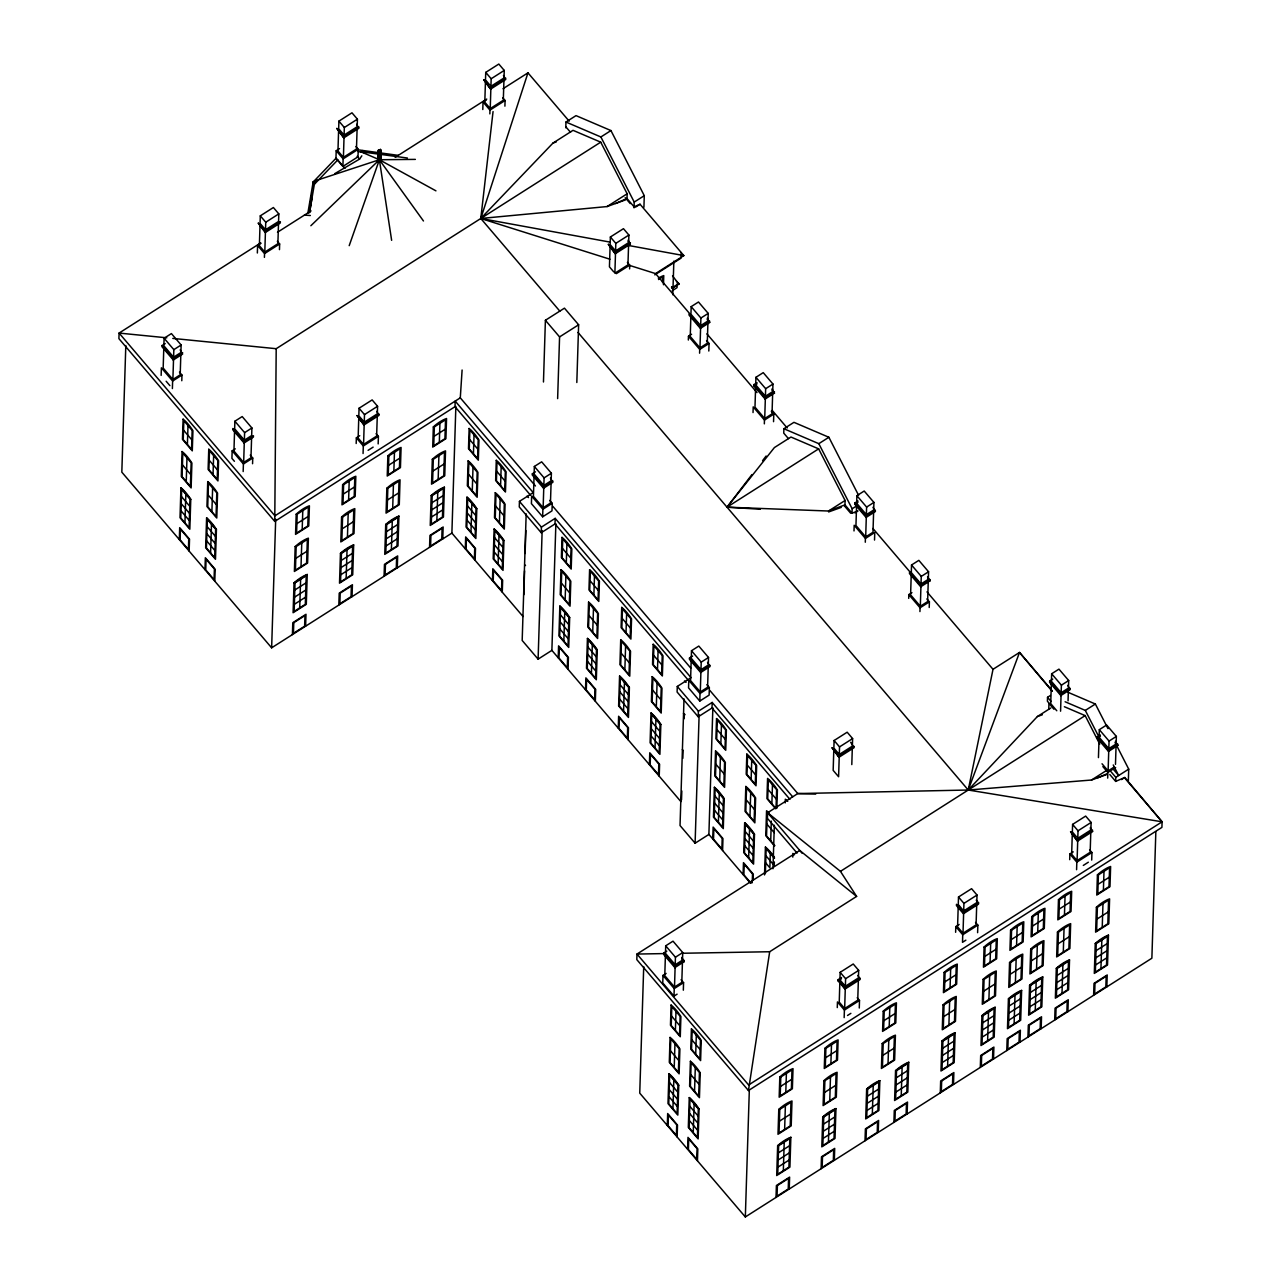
<?xml version="1.0" encoding="UTF-8"?>
<svg xmlns="http://www.w3.org/2000/svg" width="1281" height="1281" viewBox="0 0 1281 1281"><rect width="100%" height="100%" fill="white"/><g stroke="black" fill="none" stroke-linecap="round" stroke-linejoin="round"><path stroke-width="1.5" d="M626.985 199.372L627.162 193.783L600.725 142.159L276.2 348.704L274.758 521.399L455.011 406.685L455.187 401.097L533.216 492.609L519.446 501.367L519.269 506.956L541.239 532.72L555.009 523.945L555.185 518.357L541.415 527.131L541.239 532.72M125.81 345.534L121.823 472.161L271.636 647.818L451.889 533.104L455.86 406.477M161.15 375.397L161.39 367.839L172.631 381.017L172.391 388.559M165.201 343.58L162.095 345.55L162.047 346.831L173.287 359.993L182.623 354.052L180.173 349.857M163.824 347.055L163.167 368.079L172.887 379.48L180.189 374.837L180.861 353.812L176.474 356.598M164.096 338.232L163.872 345.79L173.592 357.207L180.893 352.547L181.133 344.989L171.414 333.588L164.096 338.232L173.832 349.649L173.592 357.207M173.287 359.993L173.335 358.728L162.095 345.55M172.887 379.48L173.559 358.472L171.126 355.622M181.79 380.729L181.966 375.077L179.468 372.147M179.324 539.573L179.692 527.66L189.524 539.173L189.14 551.086M180.941 487.853L180.013 517.684L189.828 529.213L190.773 499.382L180.941 487.853A19.519 6.037 57.5 0 1 190.773 499.382M184.944 522.808L185.841 494.242M186.241 481.56L186.978 457.925M187.394 444.475L188.003 425.564M204.976 569.645L205.344 557.731L215.176 569.26L214.792 581.158M206.593 517.924L205.665 547.756L215.48 559.285L216.425 529.453L206.593 517.924A19.519 6.037 57.5 0 1 216.425 529.453M210.596 552.896L211.493 524.329M211.893 511.631L212.63 487.997M213.046 474.546L213.639 455.636M235.272 448.846L232.165 450.816L231.925 458.374L234.423 461.304M234.599 430.048L233.943 451.056L243.662 462.473L250.964 457.813L251.636 436.805M234.871 421.225L234.647 428.783L244.367 440.184L251.668 435.54L251.909 427.982L242.189 416.565L234.871 421.225L244.607 432.626L244.367 440.184M243.166 471.552L243.406 463.994L232.165 450.816M244.063 442.986L244.111 441.721L232.87 428.543L232.822 429.808L244.063 442.986L253.398 437.045L253.446 435.764L244.111 441.721M243.662 462.473L244.319 441.449M257.353 252.998L257.593 245.456L260.956 243.31M252.565 463.722L252.741 458.054L250.243 455.123M260.299 215.849L260.059 223.406L265.503 229.779L278.569 221.453L278.81 213.895L273.381 207.522L260.299 215.849L265.743 222.221L265.503 229.779M264.414 257.369L264.543 253.59L257.593 245.456M278.537 222.718L277.881 243.742L264.799 252.069L265.455 231.044M279.466 249.635L279.642 243.982L277.337 241.26M271.636 647.818L275.687 519.221M292.404 634.607L292.789 622.694L305.999 614.288L305.615 626.185M294.038 582.887L293.093 612.718L306.303 604.312L307.248 574.48L294.038 582.887A19.519 7.67 -40.5 0 1 307.248 574.48M299.722 607.883L300.619 579.316M301.019 566.618L301.756 542.984M302.188 529.533L302.78 510.623M312.964 187.618L313.14 182.046L335.958 158.284L336.198 150.742L339.545 148.596M338.616 129.957L337.96 150.982L343.404 157.355L356.47 149.028L357.127 128.004M338.905 121.135L338.664 128.692L344.093 135.065L357.175 126.739L357.415 119.181L351.971 112.808L338.905 121.135L344.333 127.508L344.093 135.065M355.926 146.546L358.248 149.269L358.007 156.81L342.892 166.434L343.132 158.876L336.198 150.742M343.788 137.868L336.887 128.452L343.788 137.868L358.904 128.244L356.63 124.273M343.404 157.355L344.061 136.33M338.825 605.048L339.209 593.151L352.419 584.728L352.051 596.642M340.458 553.344L339.513 583.175L352.723 574.769L353.668 544.937L340.458 553.344A19.519 7.67 -40.5 0 1 353.668 544.937M346.142 578.339L347.039 549.773M347.439 537.075L348.192 513.441M348.608 499.99L349.201 481.08M356.182 443.498L356.358 437.83L359.721 435.7M358.792 417.062L358.136 438.07L363.564 444.443L376.63 436.116L377.303 415.108M359.064 408.239L358.824 415.797L364.268 422.154L377.335 413.843L377.575 406.285L372.147 399.912L359.064 408.239L364.493 414.596L364.268 422.154M363.067 453.522L363.308 445.98L356.358 437.83M363.964 424.956L357.063 415.556L363.964 424.956L379.064 415.348L376.79 411.361M363.564 444.443L364.22 423.435M378.263 150.822L377.943 161.15L379.736 162.079L380.809 160.541L380.441 149.397L378.263 150.822L380.969 151.19L380.441 149.397M310.867 225.728L377.943 161.15L378.439 149.829M378.936 151.606L378.616 161.934L349.201 245.664M380.073 151.75L379.736 162.079L391.634 240.332M381.13 150.213L380.633 161.518L423.467 220.989M378.167 443.915L378.407 436.357L376.102 433.651M384.076 576.258L384.46 564.345L397.67 555.938L397.286 567.851M385.709 524.537L384.764 554.369L397.975 545.962L398.919 516.131L385.709 524.537A19.519 7.67 -40.5 0 1 398.919 516.131M391.394 549.533L392.29 520.967M392.691 508.285L393.427 484.65M393.859 471.2L394.452 452.273M429.551 547.307L429.936 535.41L443.146 527.003L442.762 538.901M431.185 495.603L430.24 525.434L443.45 517.028L444.395 487.196L431.185 495.603A19.519 7.67 -40.5 0 1 444.395 487.196M436.869 520.598L437.766 492.032M438.166 479.334L438.903 455.7M439.335 442.249L439.927 423.338M465.307 548.828L465.676 536.915L475.507 548.444L475.123 560.357M466.973 497.172L466.044 527.003L475.859 538.532L476.804 508.701L466.973 497.172A19.519 6.037 57.5 0 1 476.804 508.701M482.793 109.526L483.033 101.968L486.38 99.838M470.976 532.143L471.872 503.577M472.273 490.879L473.009 467.245M473.442 453.794L474.034 434.883M485.739 72.377L485.499 79.934L490.927 86.307L504.009 77.981L504.25 70.423L498.821 64.05L485.739 72.377L491.167 78.749L490.927 86.307M489.854 113.897L489.966 110.118L483.033 101.968M490.639 89.094L483.722 79.694L490.639 89.094L505.739 79.486L503.465 75.499M503.977 79.246L503.305 100.27L490.239 108.581L490.895 87.572M504.906 106.163L505.082 100.494L502.76 97.788M492.448 580.661L492.817 568.748L502.648 580.277L502.28 592.174M494.114 529.005L493.185 558.836L503.017 570.365L503.945 540.518L494.114 529.005A19.519 6.037 57.5 0 1 503.945 540.518M498.117 563.96L499.014 535.394M499.414 522.712L500.15 499.078M500.583 485.627L501.175 466.7M526.171 513.841L522.184 640.468L538.1 659.139L551.887 650.364L555.874 523.737M523.817 594.752L524.57 570.878M525.114 553.488L525.834 530.51M535.458 471.824L532.352 473.794L532.304 475.059L543.544 488.237L552.88 482.296L550.43 478.101M534.353 466.476L534.113 474.034L543.849 485.435L551.15 480.791L551.39 473.233L541.655 461.833L534.353 466.476L544.089 477.877L543.849 485.435M543.464 381.994L545.402 320.282L564.457 308.161L578.628 324.782L576.818 382.507M538.1 659.139L542.151 530.542M542.648 516.803L542.888 509.262L531.647 496.083L531.407 503.625L542.648 516.803L551.983 510.863L552.223 503.321L549.725 500.391M543.544 488.237L543.592 486.972L532.352 473.794M543.144 507.724L543.801 486.7L534.081 475.299L533.424 496.323L543.144 507.724L550.446 503.081L551.118 482.056L543.801 486.7M565.77 127.812L565.962 122.031L576.018 115.626L610.941 130.566L644.279 195.673L643.927 207.234M557.635 398.615L559.573 336.903L545.402 320.282M558.212 657.761L558.58 645.848L568.412 657.377L568.027 669.29M559.845 606.073L558.916 635.904L568.732 647.433L569.677 617.586A19.519 6.037 57.5 0 0 559.845 606.073L569.677 617.586M563.848 641.028L564.745 612.462M565.145 599.78L565.882 576.146M566.314 562.695L566.907 543.768M585.513 689.786L585.881 677.873L595.713 689.402L595.345 701.299M587.435 638.402L586.49 668.25L596.322 679.763L597.266 649.931A19.519 6.037 57.5 0 0 587.435 638.402L597.266 649.931M591.422 673.374L592.318 644.807M592.719 632.109L593.471 608.475M593.888 595.025L594.48 576.114M610.108 245.824L609.436 266.848L613.791 271.94M610.38 237.001L610.14 244.559L615.569 250.932L628.651 242.605L628.891 235.047L623.463 228.675L610.38 237.001L615.809 243.374L615.569 250.932M615.28 253.734L608.363 244.319L615.28 253.734L630.38 244.111L628.106 240.123M628.619 243.87L627.946 264.895L614.88 273.205L615.537 252.197L613.359 249.651M629.611 268.898L629.724 265.135L627.402 262.413M634.047 207.858L634.223 202.078L600.885 136.971L565.962 122.031M619.572 676.08L618.627 705.911L628.459 717.44L629.387 687.609A19.519 6.037 57.5 0 0 619.572 676.08L629.387 687.609M618.259 728.168L618.627 716.255L628.459 727.784L628.09 739.697M623.559 711.051L624.455 682.485M624.856 669.787L625.592 646.152M626.025 632.702L626.617 613.791M662.549 282.541L662.725 276.856L658.53 279.53M663.478 284.75L663.766 275.575A19.519 7.67 -40.5 0 0 658.322 278.185M649.403 764.693L649.771 752.78L659.603 764.293L659.219 776.206M651.02 712.973L650.091 742.804L659.907 754.333L660.852 724.486A19.519 6.037 57.5 0 0 651.02 712.973L660.852 724.486M643.719 966.531L639.747 1093.141L745.334 1216.95L1151.875 958.22L1155.846 831.593M655.023 747.928L655.92 719.362M656.32 706.68L657.057 683.045M657.489 669.595L658.082 650.668M672.541 275.959L678.93 284.11L672.317 288.305L671.58 286.784M672.797 294.774L673.854 261.132M677.153 283.87L677.041 287.665L672.253 290.707M681.236 252.549L681.06 258.138L654.767 274.871M666.12 973.432L662.998 975.417L662.757 982.959L673.998 996.138L677.105 994.152M666.809 951.143L663.702 953.128L663.654 954.393L674.895 967.571L684.23 961.631L681.78 957.435M665.431 954.633L664.775 975.658L674.495 987.059L681.796 982.415L682.469 961.39M665.704 945.81L665.48 953.368L675.199 964.769L682.501 960.126L682.741 952.568L673.021 941.167L665.704 945.81L675.439 957.211L675.199 964.769M555.185 518.357L691.067 677.681L677.281 686.44L677.105 692.028L698.225 716.784L712.012 708.009L712.188 702.436L698.401 711.211L698.225 716.784M688.345 340.025L688.473 336.246L691.58 334.261M690.907 315.462L690.235 336.487L699.97 347.888L707.272 343.244L707.929 322.22M691.18 306.639L690.939 314.197L700.675 325.598L707.977 320.955L708.217 313.397L698.481 301.996L691.18 306.639L700.899 318.04L700.675 325.598M667.305 1125.455L667.673 1113.541L677.505 1125.07L677.137 1136.968M668.938 1073.734L667.993 1103.582L677.825 1115.094L678.754 1085.263A19.519 6.037 57.5 0 0 668.938 1073.734L678.754 1085.263M673.998 996.138L674.238 988.596L662.998 975.417M674.895 967.571L674.943 966.306L663.702 953.128M674.495 987.059L675.151 966.034M684.006 698.914L680.035 825.54L695.103 843.202L708.889 834.427L712.86 707.817M681.524 799.856L681.812 790.985M682.837 758.32L683.061 751.178M684.07 718.801L684.198 714.862M672.925 1108.706L673.822 1080.139M674.222 1067.441L674.959 1043.807M675.391 1030.356L675.984 1011.446M692.605 656.064L689.482 658.05L689.45 659.315L700.691 672.493L710.026 666.536L707.56 662.341M699.586 353.188L699.714 349.425L688.473 336.246M699.97 347.888L700.627 326.863L693.341 318.312M691.212 659.555L690.555 680.563L700.291 691.964L707.592 687.321L708.249 666.296M691.5 650.732L691.26 658.29L700.979 669.691L708.297 665.031L708.521 657.473L698.802 646.072L691.5 650.732L701.219 662.133L700.979 669.691M683.333 990.197L683.574 982.655L681.076 979.725M708.809 351.026L709.05 343.484L706.552 340.554M709.738 321.195L700.403 327.135L689.178 313.957L689.13 315.222L700.371 328.4L709.706 322.46L707.256 318.264M695.103 843.202L699.138 714.606M699.794 701.059L700.018 693.501L688.794 680.323L688.554 687.881L699.794 701.059L709.13 695.103L709.354 687.561L706.872 684.63M700.691 672.493L700.723 671.212L689.482 658.05M700.291 691.964L700.947 670.956M687.625 1149.281L687.993 1137.384L697.825 1148.897L697.456 1160.81M689.258 1097.577L688.313 1127.408L698.145 1138.921L699.074 1109.09A19.519 6.037 57.5 0 0 689.258 1097.577L699.074 1109.09M693.245 1132.532L694.142 1103.966M694.542 1091.268L695.295 1067.633M695.711 1054.183L696.304 1035.272M712.764 838.975L713.133 827.078L722.964 838.591L722.596 850.504M714.382 787.271L713.453 817.102L723.285 828.631L724.213 798.784A19.519 6.037 57.5 0 0 714.382 787.271L724.213 798.784M718.385 822.226L719.282 793.66M719.682 780.978L720.418 757.343M720.851 743.893L721.443 724.966M753.036 412.562L753.212 406.894L764.453 420.072L764.341 423.851M771.995 388.912L774.461 393.107L765.109 399.048L753.885 385.885L753.917 384.62L757.023 382.635M755.646 386.125L754.989 407.134L764.709 418.535L772.027 413.891L772.619 394.788M755.934 377.303L755.694 384.86L765.414 396.261L772.715 391.602L772.955 384.044L763.236 372.643L755.934 377.303L765.654 388.703L765.414 396.261M743.092 874.539L743.476 862.641L753.292 874.154L753.116 880.111M744.661 822.77L743.733 852.602L753.564 864.131L754.493 834.299A19.519 6.037 57.5 0 0 744.661 822.77L754.493 834.299M748.664 857.726L749.561 829.159M749.961 816.477L750.698 792.843M751.13 779.392L751.723 760.482M765.109 399.048L765.157 397.783L753.917 384.62M764.709 418.535L765.381 397.526M752.235 882.769L752.523 873.898L744.213 864.163L743.877 874.795L751.002 883.153M1109.794 774.477L1115.687 781.394L1124.782 777.487L1162.091 821.81L1161.915 827.382L748.456 1090.531L769.689 951.735L856.621 896.412L840.448 871.352L767.607 812.762L797.791 793.563L968.244 790.025L1091.524 780.017L1106.8 774.493M745.334 1216.95L749.321 1090.339M773.548 421.673L773.788 414.131L771.29 411.201M764.533 874.939L765.414 847.093A19.519 6.037 57.5 0 1 774.477 857.421M765.365 873.61L766.15 848.614L774.461 858.366M767.287 812.298L766.55 835.917L774.861 845.668M770.313 853.482L769.865 867.765L765.702 862.898M770.714 840.8L771.322 821.105M771.867 803.715L772.475 784.805M858.606 495.347L828.871 437.269L793.948 422.33L783.892 428.735L783.748 433.122L788.456 438.646M772.971 868.758L774.332 825.236M774.348 861.937L774.236 865.508L765.926 855.756M776.83 808.279L777.407 789.929A19.519 6.037 57.5 0 0 767.575 778.4L766.935 798.591L775.533 808.663M785.221 802.899L785.333 799.216A19.519 6.037 57.5 0 1 787.751 801.362M776.014 1197.431L776.398 1185.517L789.608 1177.111L789.24 1189.008M777.647 1145.71L776.702 1175.542L789.913 1167.135L790.857 1137.304L777.647 1145.71A19.519 7.67 -40.5 0 1 790.857 1137.304M792.795 857.117L792.907 853.45A19.519 6.037 57.5 0 1 794.508 854.795M783.332 1170.706L784.228 1142.14M784.629 1129.442L785.381 1105.807M785.797 1092.357L786.39 1073.446M833.819 749.337L833.162 770.361L838.591 776.734L839.263 755.71M834.107 740.514L833.867 748.072L839.295 754.445L852.377 746.118L852.618 738.577L847.173 732.204L834.107 740.514L839.535 746.887L839.295 754.445M821.121 1168.72L821.489 1156.807L834.7 1148.4L834.331 1160.314M822.738 1117L821.81 1146.847L835.02 1138.425L835.965 1108.593L822.738 1117A19.519 7.67 -40.5 0 1 835.965 1108.593M844.916 506.075L845.092 500.487L818.639 448.862L790.953 437.029L774.397 447.565L727.016 507.18L760.338 509.246M838.991 757.247L832.09 747.832L838.991 757.247L854.107 747.64L850.68 742.291M828.439 1141.995L829.335 1113.429M829.736 1100.747L830.472 1077.113M830.889 1063.662L831.497 1044.752M854.907 512.88L857.966 510.943L852.025 513.169L852.153 508.781L818.815 443.674L783.892 428.735M837.278 1007.587L837.454 1001.934L844.403 1010.068L844.163 1017.626M857.902 975.449L860.175 979.437L845.06 989.044L838.11 980.91L838.158 979.645L841.521 977.499M839.888 981.15L839.231 1002.158L844.659 1008.531L857.742 1000.221L858.398 979.196M840.16 972.327L839.936 979.885L845.364 986.258L858.446 977.931L858.67 970.374L853.242 964.001L840.16 972.327L845.604 978.7L845.364 986.258M854.011 530.942L854.187 525.274L865.412 538.452L865.299 542.231M872.953 507.292L875.419 511.487L866.084 517.428L854.843 504.266L854.875 503.001L857.998 501.015M856.621 504.506L855.948 525.514L865.684 536.915L872.985 532.272L873.642 511.247M856.893 495.683L856.653 503.225L866.372 514.642L873.69 509.982L873.914 502.424L864.195 491.023L856.893 495.683L866.613 507.084L866.372 514.642M851.801 764.597L852.329 747.399L845.796 751.547M845.06 989.044L838.158 979.645M844.659 1008.531L845.316 987.523L856.765 980.237M866.084 517.428L866.116 516.163L854.875 503.001M865.684 536.915L866.34 515.907M859.279 1008.003L859.503 1000.461L857.197 997.739M874.523 540.054L874.763 532.512L865.412 538.452M865.011 1140.779L865.396 1128.881L878.606 1120.459L878.222 1132.372M866.645 1089.074L865.7 1118.905L878.91 1110.499L879.855 1080.668L866.645 1089.074A19.519 7.67 -40.5 0 1 879.855 1080.668M872.329 1114.07L873.226 1085.503M888.037 1063.63L888.79 1039.996M889.206 1026.545L889.799 1007.635M908.709 598.387L908.821 594.608L911.928 592.623M893.914 1122.396L894.282 1110.483L907.508 1102.076L907.124 1113.99M895.547 1070.676L894.602 1100.507L907.813 1092.101L908.757 1062.269L895.547 1070.676A19.519 7.67 -40.5 0 1 908.757 1062.269M911.255 573.824L910.599 594.848L920.318 606.249L927.62 601.606L928.293 580.581M911.528 565.001L911.303 572.559L921.023 583.96L928.325 579.316L928.565 571.758L918.845 560.357L911.528 565.001L921.263 576.402L921.023 583.96M901.232 1095.671L902.128 1067.105M919.934 611.565L920.062 607.786L908.821 594.608M920.719 586.762L920.767 585.497L909.526 572.319L909.478 573.584L920.719 586.762L930.054 580.821L927.604 576.626M920.318 606.249L920.975 585.241M929.221 607.498L929.398 601.846L926.9 598.916M940.286 1092.885L940.654 1080.972L953.865 1072.565L953.496 1084.463M941.903 1041.165L940.975 1070.996L954.185 1062.59L955.13 1032.758L941.903 1041.165A19.519 7.67 -40.5 0 1 955.13 1032.758M947.604 1066.16L948.5 1037.594M948.901 1024.896L949.637 1001.262M950.07 987.811L950.662 968.9M955.626 932.28L955.802 926.611L959.149 924.466M958.508 897.004L958.268 904.562L963.696 910.935L976.779 902.609L977.019 895.051L971.59 888.678L958.508 897.004L963.936 903.377L963.696 910.935M955.802 926.611L962.736 934.746L962.511 942.304L965.858 940.174M976.682 905.795L976.074 924.898L963.008 933.225L963.664 912.2L975.097 904.914M977.611 932.68L977.851 925.138L975.53 922.416M978.556 902.849L978.508 904.114L963.408 913.737L956.459 905.587L956.491 904.322L963.44 912.472L978.556 902.849L976.234 900.143M980.301 1067.409L980.686 1055.496L993.896 1047.089L993.512 1059.003M981.935 1015.689L980.99 1045.536L994.2 1037.114L995.145 1007.282L981.935 1015.689A19.519 7.67 -40.5 0 1 995.145 1007.282M987.619 1040.684L988.516 1012.118M988.916 999.436L989.653 975.802M990.085 962.351L990.677 943.44M1006.786 1050.548L1007.17 1038.635L1020.381 1030.228L1020.012 1042.142M1008.419 998.844L1007.474 1028.675L1020.685 1020.268L1021.63 990.421L1008.419 998.844A19.519 7.67 -40.5 0 1 1021.63 990.421M1014.104 1023.839L1015 995.273M1015.401 982.575L1016.153 958.941M1016.57 945.49L1017.162 926.579M1027.938 1037.082L1028.323 1025.184L1041.533 1016.778L1041.165 1028.675M1029.572 985.377L1028.627 1015.209L1041.837 1006.802L1042.782 976.971L1029.572 985.377A19.519 7.67 -40.5 0 1 1042.782 976.971M1035.256 1010.373L1036.153 981.806M1036.553 969.109L1037.306 945.474M1037.722 932.024L1038.315 913.113M1050.388 695.487L1047.538 697.296L1047.41 701.235L1049.763 704.006M1048.771 709.034L1048.947 703.381L1053.943 709.226M1052.758 679.106L1049.651 681.092L1049.603 682.357L1060.844 695.535L1070.179 689.594L1067.73 685.399M1051.381 682.597L1050.724 703.621L1056.793 710.747M1051.653 673.774L1051.413 681.332L1061.148 692.733L1068.45 688.089L1068.69 680.531L1058.955 669.13L1051.653 673.774L1061.389 685.175L1061.148 692.733M1060.844 695.535L1060.876 694.27L1049.651 681.092M1060.572 711.195L1061.1 693.998L1064.031 692.14M1054.695 1020.076L1055.064 1008.163L1068.274 999.756L1067.906 1011.654M1056.313 968.356L1055.368 998.187L1068.594 989.781L1069.523 959.949L1056.313 968.356A19.519 7.67 -40.5 0 1 1069.523 959.949M1068.05 700.819L1068.402 689.354M1061.997 993.351L1062.894 964.785M1063.294 952.087L1064.047 928.453M1064.463 915.002L1065.055 896.092M1069.699 859.663L1069.875 854.011L1073.238 851.865M1072.309 833.226L1071.653 854.235L1077.081 860.608L1090.163 852.297L1090.82 831.273M1072.597 824.404L1072.357 831.961L1077.785 838.334L1090.868 830.008L1091.108 822.45L1085.664 816.077L1072.597 824.404L1078.026 830.777L1077.785 838.334M1076.584 869.703L1076.825 862.145L1069.875 854.011M1077.481 841.121L1070.58 831.721L1077.481 841.121L1092.597 831.513L1090.323 827.526M1077.081 860.608L1077.753 839.599M1091.7 860.079L1091.94 852.538L1089.619 849.815M1115.399 741.283L1117.849 745.478L1108.513 751.419L1097.273 738.256L1097.321 736.991L1100.427 735.006M1098.441 757.599L1099.05 738.496M1099.322 729.674L1099.082 737.232L1108.818 748.632L1116.119 743.973L1116.359 736.415L1106.624 725.014L1099.322 729.674L1109.058 741.075L1108.818 748.632M1093.622 995.289L1094.006 983.376L1107.216 974.969L1106.832 986.882M1095.255 943.569L1094.31 973.4L1107.521 964.993L1108.465 935.162L1095.255 943.569A19.519 7.67 -40.5 0 1 1108.465 935.162M1100.939 968.564L1101.836 939.998M1102.236 927.316L1102.973 903.681M1103.405 890.231L1103.998 871.304M1107.681 778.111L1107.857 772.443L1102.861 766.582M1108.513 751.419L1108.561 750.154L1097.321 736.991M1113.958 767.191L1108.113 770.906L1108.77 749.897M1115.479 764.357L1116.087 745.238M1115.687 781.394L1115.799 777.343L1111.091 771.819M1128.353 780.673L1128.721 769.128L1115.207 742.724M535.458 485.963L460.295 397.847L462.105 370.017M559.845 311.171L480.791 218.475L493.057 111.575M307.904 212.886L313.14 182.046L316.439 179.932M308.705 212.694L309.361 208.835M310.018 204.976L310.675 201.117M311.331 197.258L311.988 193.399M312.18 197.066L309.522 212.694L314.918 180.909L378.119 160.157M856.621 896.412L799.76 850.456L636.993 954.057L748.632 1084.959L1162.091 821.81L968.244 790.025L993.015 669.306L1019.516 652.445L1052.358 690.955M609.948 259.226L480.791 218.475L527.964 72.841L569.18 121.167M577.987 332.436L968.244 790.025L1019.516 652.445L1052.069 691.132M334.853 173.608L359.561 159.1L361.834 155.834M852.025 513.169L844.948 504.874L828.519 511.023L727.016 507.18L751.915 474.611M762.579 460.664L766.134 456.004M968.244 790.025L1037.386 716.543L1050.772 708.025M609.644 242.029L480.791 218.475L552.96 143.088L573.023 130.326L600.725 142.159M342.892 166.434L335.958 158.284L337.752 159.949L314.614 184.048L313.14 182.046M344.333 127.508L357.415 119.181M343.836 136.603L358.952 126.979M343.132 158.876L358.248 149.269M265.743 222.221L278.81 213.895M491.167 78.749L504.25 70.423M267.089 230.004L273.638 225.84M492.528 86.532L499.062 82.368M490.671 87.829L505.787 78.221M260.619 242.974L119.085 333.076L118.909 338.648L274.758 521.399M277.481 232.261L311.043 210.901M395.156 157.355L486.748 99.069M503.033 88.709L527.964 72.841M264.543 253.59L279.642 243.982M489.966 110.118L505.082 100.494M173.832 349.649L181.133 344.989M173.335 358.728L182.671 352.787M172.631 381.017L181.966 375.077M600.885 136.971L610.941 130.566M244.607 432.626L251.909 427.982M480.791 218.475L607.082 206.561L627.162 193.783M634.223 202.078L644.279 195.673M635.536 207.09L640.036 204.239L683.83 255.592L655.536 273.59L628.939 265.215M243.406 463.994L252.741 458.054M615.809 243.374L628.891 235.047M618.803 250.115L626.985 244.911M615.312 252.469L630.428 242.846M364.493 414.596L377.575 406.285M363.996 423.691L379.112 414.083M616.289 273.67L629.724 265.135M363.308 445.98L378.407 436.357M368.095 450.32L373.139 447.117M460.295 397.847L274.935 515.811L119.085 333.076L166.802 337.816M559.573 336.903L578.628 324.782M296.888 523.641L308.064 516.515M343.308 494.098L354.501 486.972M388.559 465.291L399.736 458.182M434.035 436.357L445.212 429.231M672.349 287.681L678.946 283.469M295.799 558.372L306.976 551.246M342.219 528.813L353.396 521.703M387.47 500.022L398.647 492.913M432.946 471.072L444.123 463.962M700.899 318.04L708.217 313.397M294.806 590.013L305.983 582.903M341.226 560.47L352.403 553.36M386.478 531.663L397.654 524.553M431.953 502.728L443.13 495.619M294.582 597.154L305.759 590.045M341.002 567.611L352.179 560.502M386.254 538.805L397.43 531.695M431.729 509.87L442.906 502.76M294.358 604.296L305.535 597.186M340.778 574.753L351.955 567.643M386.029 545.946L397.206 538.837M431.505 517.012L442.682 509.902M699.714 349.425L709.05 343.484M544.089 477.877L551.39 473.233M543.592 486.972L552.928 481.032M542.888 509.262L552.223 503.321M753.885 385.885L756.991 383.9M765.654 388.703L772.955 384.044M766.839 396.598L769.753 394.74M765.157 397.783L774.493 391.842M764.453 420.072L773.788 414.131M818.815 443.674L828.871 437.269M727.016 507.18L818.639 448.862M828.519 511.023L845.092 500.487M854.843 504.266L857.95 502.28M852.153 508.781L857.181 505.579M866.613 507.084L873.914 502.424M866.116 516.163L875.451 510.222M701.219 662.133L708.521 657.473M700.723 671.212L710.058 665.271M700.018 693.501L709.354 687.561M921.263 576.402L928.565 571.758M920.767 585.497L930.102 579.556M920.062 607.786L929.398 601.846M839.535 746.887L852.618 738.577M839.039 755.982L854.139 746.359M1061.389 685.175L1068.69 680.531M1060.876 694.27L1070.227 688.329M675.439 957.211L682.741 952.568M674.943 966.306L684.278 960.366M1065.103 701.764L1085.311 710.411L1095.367 704.022L1107.985 728.649M840.448 871.352L1085.151 715.615L1099.738 744.101M674.238 988.596L683.574 982.655M1097.273 738.256L1100.395 736.271M1109.058 741.075L1116.359 736.415M1108.561 750.154L1117.897 744.213M1091.524 780.017L1106.576 770.425M1107.857 772.443L1115.639 767.495M1115.799 777.343L1128.721 769.128M1121.515 779.569L1124.782 777.487M838.11 980.91L841.473 978.764M845.604 978.7L858.67 970.374M963.936 903.377L977.019 895.051M1078.026 830.777L1091.108 822.45M1079.387 838.559L1087.553 833.355M845.108 987.779L860.208 978.172M1077.529 839.856L1092.629 830.248M844.403 1010.068L859.503 1000.461M962.736 934.746L977.851 925.138M1076.825 862.145L1091.94 852.538M847.526 1015.481L850.872 1013.351M1083.31 865.428L1088.338 862.209M780.497 1086.464L791.69 1079.355M825.605 1057.754L836.781 1050.644M883.922 1020.653L895.099 1013.527M944.77 981.919L955.946 974.809M984.785 956.443L995.961 949.333M1011.269 939.597L1022.462 932.472M1032.422 926.131L1043.615 919.005M1059.163 909.11L1070.356 902M1098.105 884.322L1109.282 877.213M779.408 1121.195L790.585 1114.07M824.516 1092.485L835.692 1085.375M882.817 1055.368L894.01 1048.258M943.681 1016.65L954.857 1009.524M983.696 991.174L994.873 984.064M1010.181 974.313L1021.357 967.203M1031.333 960.846L1042.51 953.737M1058.074 943.841L1069.267 936.715M1097.016 919.053L1108.193 911.944M778.416 1152.836L789.592 1145.726M823.523 1124.126L834.7 1117.016M867.413 1096.2L878.59 1089.09M896.316 1077.801L907.492 1070.692M942.688 1048.29L953.865 1041.181M982.703 1022.83L993.88 1015.705M1009.188 1005.969L1020.365 998.844M1030.34 992.503L1041.517 985.393M1057.081 975.482L1068.258 968.372M1096.024 950.694L1107.2 943.585M778.191 1159.978L789.368 1152.868M823.299 1131.283L834.475 1124.158M867.189 1103.341L878.366 1096.232M896.092 1084.943L907.268 1077.833M942.464 1055.432L953.64 1048.322M982.479 1029.972L993.656 1022.846M1008.964 1013.111L1020.14 1005.985M1030.116 999.644L1041.293 992.535M1056.857 982.623L1068.034 975.514M1095.799 957.836L1106.976 950.726M777.967 1167.119L789.144 1160.01M823.075 1138.425L834.251 1131.299M866.965 1110.483L878.142 1103.373M895.867 1092.085L907.044 1084.975M942.24 1062.573L953.416 1055.464M982.255 1037.114L993.432 1029.988M1008.739 1020.252L1019.916 1013.127M1029.892 1006.786L1041.069 999.676M1056.633 989.765L1067.81 982.655M1095.575 964.977L1106.752 957.868M615.553 203.503L627.001 198.523L634.079 206.817L640.036 204.239M1097.833 777.727L1106.816 773.868M552.96 143.088L556.338 141.871M607.082 206.561L625.352 199.948M828.631 511.952L841.297 507.372M1037.386 716.543L1042.334 714.766M664.727 953.576L636.993 954.057L636.817 959.629L748.456 1090.531M682.549 953.256L769.689 951.735M380.121 159.725L415.364 159.388M815.693 794.108L797.791 793.563L709.818 690.411M304.446 215.096L310.338 215.512M172.775 338.408L276.2 348.704M358.776 149.925L398.295 155.369M362.635 151.975L407.422 158.027M358.232 151.606L364.092 152.551L362.619 150.55M629.163 245.6L683.83 255.592M1067.81 692.22L1095.367 704.022M1064.383 706.728L1085.151 715.615M360.778 151.718L379.016 159.581M380.809 160.541L435.94 190.853M1115.351 742.548L1117.849 745.478M1052.598 684.022L1055.032 686.872M1057.449 689.722L1059.883 692.573M1102.701 742.772L1107.553 748.472M1124.462 777.695L1162.091 821.81M565.802 126.771L570.525 132.295M1112.773 768.616L1118.665 775.533L1113.253 764.965M625.192 197.674L630.252 203.599M1047.538 697.296L1051.077 701.444M1102.028 763.78L1108.113 770.906M771.963 390.193L774.461 393.107M676.368 281.099L678.93 284.11M707.208 319.529L709.706 322.46M927.556 577.891L930.054 580.821M671.564 287.424L672.317 288.305M759.297 390.401L764.165 396.101M857.822 505.931L860.256 508.781M862.689 511.631L865.123 514.482M628.074 241.404L630.38 244.111M655.536 273.59L690.219 314.261M706.904 333.845L757.007 392.578M772.235 410.432L787.191 427.966M872.921 528.493L910.134 572.127M926.98 591.87L993.015 669.306M913.689 576.674L919.758 583.8M487.629 83.745L485.467 81.199L484.794 102.208L490.239 108.581M844.243 505.691L850.68 513.249M1090.275 828.791L1092.597 831.513M340.794 132.503L342.972 135.049M357.159 156.282L359.561 159.1M337.752 159.949L344.973 168.403M835.997 751.899L838.174 754.445M962.575 910.935L958.236 905.827L957.564 926.852L963.008 933.225M696.079 665.255L699.73 669.531M552.832 506.331L690.763 668.074M712.188 702.436L792.683 796.814M455.011 406.685L530.494 495.187M555.009 523.945L688.297 680.211M712.012 708.009L789.913 799.344M469.567 439.463L477.893 449.215M496.724 471.296L505.034 481.032M562.455 548.364L570.766 558.1M590.029 580.693L598.339 590.445M622.166 618.371L630.476 628.122M653.614 655.264L661.941 664.999M716.992 729.562L725.302 739.297M747.271 765.061L755.582 774.813M768.008 789.384L776.334 799.136M519.446 501.367L541.415 527.131M677.281 686.44L698.401 711.211M802.258 853.386L767.607 812.762L767.431 818.351L797.054 853.066M262.205 227.217L260.027 224.671L259.37 245.696L264.799 252.069M468.478 474.194L476.804 483.946M495.619 506.011L503.945 515.763M561.35 583.079L569.677 592.831M588.94 615.424L597.25 625.176M621.077 653.102L629.387 662.853M652.525 689.979L660.852 699.73M715.903 764.277L724.213 774.028M746.166 799.776L754.493 809.528M766.919 824.115L774.204 832.634M774.381 845.748L765.782 835.676L766.55 810.777A19.519 6.037 57.5 0 1 768.968 812.907M765.414 847.093L774.012 857.181M467.485 505.835L475.795 515.586M494.626 537.668L502.953 547.419M560.357 614.736L568.684 624.488M587.947 647.065L596.257 656.817M620.068 684.743L628.395 694.494M651.533 721.635L659.843 731.387M714.894 795.933L723.221 805.685M745.174 831.433L753.5 841.185M467.261 512.976L475.571 522.728M494.402 544.809L502.728 554.561M560.133 621.877L568.46 631.629M587.723 654.207L596.033 663.958M619.844 691.884L628.17 701.636M651.308 728.777L659.619 738.529M714.67 803.075L722.996 812.827M744.95 838.575L753.276 848.326M467.037 520.118L475.347 529.87M494.178 551.951L502.504 561.702M559.909 629.019L568.236 638.771M587.499 661.348L595.809 671.1M619.62 699.026L627.946 708.777M651.084 735.918L659.395 745.67M714.446 810.216L722.772 819.968M744.725 845.716L753.052 855.468M359.881 418.327L363.131 422.154M842.065 983.696L844.243 986.242M451.889 533.104L523.032 616.529M551.887 650.364L680.916 801.634M708.889 834.427L750.474 883.185M165.041 348.48L168.692 352.771M237.033 432.898L243.102 440.024M681.732 958.7L684.23 961.631M667.865 957.483L673.95 964.609M166.146 381.242L169.893 385.645M183.535 430.144L191.862 439.895M209.187 460.215L217.514 469.967M671.532 1016.025L679.843 1025.777M691.852 1039.852L700.163 1049.603M182.446 464.859L190.757 474.611M208.098 494.946L216.409 504.698M670.443 1050.756L678.754 1060.508M690.763 1074.583L699.074 1084.334M181.454 496.516L189.764 506.267M207.106 526.587L215.416 536.339M181.229 503.657L189.54 513.409M206.881 533.729L215.192 543.48M669.435 1082.397L677.761 1092.149M689.77 1106.224L698.081 1115.975M181.005 510.799L189.316 520.55M206.657 540.87L214.968 550.622M669.21 1089.539L677.537 1099.29M689.546 1113.365L697.857 1123.117M668.986 1096.68L677.313 1106.432M689.322 1120.523L697.633 1130.258M1085.311 710.411L1098.842 736.815M684.47 680.98A19.519 6.037 57.5 0 1 686.072 682.325M526.907 496.227A19.519 6.037 57.5 0 1 528.509 497.572M683.462 713.341A19.519 6.037 57.5 0 1 685.063 714.686M682.325 749.657A19.519 6.037 57.5 0 1 683.109 750.298M524.746 564.921A19.519 6.037 57.5 0 1 525.53 565.545M182.078 451.536L181.31 476.436L191.125 487.949L191.91 463.049A19.519 6.037 57.5 0 0 182.078 451.536M183.103 419.159L182.462 439.335L192.294 450.864L192.935 430.688A19.519 6.037 57.5 0 0 183.103 419.159M180.429 529.181L180.093 539.813L188.403 549.565L188.739 538.933L180.429 529.181M181.678 489.374L180.781 517.94L189.092 527.692L189.988 499.126L181.678 489.374M182.815 453.042L182.078 476.676L190.389 486.428L191.141 462.793L182.815 453.042M183.84 420.68L183.247 439.591L191.558 449.343L192.15 430.432L183.84 420.68M207.73 481.608L206.946 506.507L216.777 518.02L217.562 493.121A19.519 6.037 57.5 0 0 207.73 481.608M208.755 449.247L208.114 469.422L217.946 480.935L218.587 460.76A19.519 6.037 57.5 0 0 208.755 449.247M206.081 559.253L205.745 569.901L214.055 579.653L214.391 569.004L206.081 559.253M207.33 519.446L206.433 548.012L214.744 557.763L215.64 529.197L207.33 519.446M208.467 483.129L207.73 506.764L216.041 516.515L216.793 492.881L208.467 483.129M209.492 450.752L208.899 469.679L217.21 479.414L217.802 460.503L209.492 450.752M258.298 223.166L265.199 232.582L280.299 222.958L280.347 221.693L265.231 231.317L258.298 223.166M295.174 546.555L294.39 571.454L307.6 563.048L308.385 538.148A19.519 7.67 -40.5 0 0 295.174 546.555M296.199 514.193L295.559 534.369L308.769 525.963L309.41 505.787A19.519 7.67 -40.5 0 0 296.199 514.193M293.781 622.678L293.445 633.326L304.622 626.201L304.958 615.569L293.781 622.678M295.03 582.871L294.134 611.437L305.31 604.328L306.207 575.761L295.03 582.871M296.167 546.555L295.431 570.173L306.607 563.064L307.344 539.429L296.167 546.555M297.192 514.177L296.6 533.088L307.776 525.979L308.369 507.068L297.192 514.177M341.595 517.012L340.81 541.911L354.02 533.504L354.805 508.605A19.519 7.67 -40.5 0 0 341.595 517.012M342.619 484.65L341.979 504.826L355.189 496.42L355.83 476.244A19.519 7.67 -40.5 0 0 342.619 484.65M340.202 593.135L339.865 603.767L351.042 596.658L351.378 586.009L340.202 593.135M341.451 553.328L340.554 581.894L351.731 574.785L352.627 546.202L341.451 553.328M342.587 516.996L341.851 540.63L353.028 533.52L353.78 509.886L342.587 516.996M343.612 484.634L343.02 503.545L354.197 496.436L354.789 477.525L343.612 484.634M386.846 488.221L386.061 513.121L399.272 504.714L400.056 479.815A19.519 7.67 -40.5 0 0 386.846 488.221M387.871 455.844L387.23 476.036L400.441 467.629L401.081 447.437A19.519 7.67 -40.5 0 0 387.871 455.844M385.453 564.329L385.117 574.977L396.293 567.867L396.63 557.219L385.453 564.329M386.702 524.521L385.805 553.088L396.982 545.978L397.879 517.412L386.702 524.521M387.839 488.205L387.102 511.84L398.279 504.73L399.015 481.096L387.839 488.205M388.864 455.844L388.271 474.755L399.448 467.629L400.04 448.718L388.864 455.844M432.321 459.271L431.537 484.17L444.747 475.763L445.532 450.864A19.519 7.67 -40.5 0 0 432.321 459.271M433.33 426.909L432.706 447.085L445.916 438.678L446.557 418.503A19.519 7.67 -40.5 0 0 433.33 426.909M430.928 535.394L430.592 546.042L441.769 538.917L442.105 528.268L430.928 535.394M432.177 495.587L431.281 524.153L442.457 517.044L443.354 488.477L432.177 495.587M433.314 459.271L432.578 482.889L443.754 475.779L444.491 452.145L433.314 459.271M434.339 426.893L433.747 445.804L444.923 438.694L445.516 419.784L434.339 426.893M468.125 460.856L467.341 485.755L477.156 497.268L477.941 472.369A19.519 6.037 57.5 0 0 468.125 460.856M469.134 428.478L468.494 448.67L478.325 460.183L478.966 440.007A19.519 6.037 57.5 0 0 469.134 428.478M466.412 538.436L466.076 549.085L474.386 558.836L474.723 548.188L466.412 538.436M467.709 498.693L466.812 527.26L475.123 537.011L476.02 508.445L467.709 498.693M468.846 462.377L468.109 486.011L476.42 495.747L477.173 472.129L468.846 462.377M469.871 430L469.278 448.926L477.589 458.662L478.181 439.751L469.871 430M495.267 492.673L494.482 517.572L504.314 529.101L505.082 504.202A19.519 6.037 57.5 0 0 495.267 492.673M496.275 460.311L495.651 480.487L505.467 492.016L506.107 471.84A19.519 6.037 57.5 0 0 496.275 460.311M493.553 570.269L493.217 580.917L501.544 590.669L501.864 580.021L493.553 570.269M494.85 530.526L493.954 559.092L502.28 568.844L503.177 540.278L494.85 530.526M496.003 494.194L495.251 517.828L503.577 527.58L504.314 503.945L496.003 494.194M497.012 461.833L496.42 480.743L504.73 490.495L505.322 471.584L497.012 461.833M560.998 569.741L560.213 594.64L570.029 606.169L570.814 581.27A19.519 6.037 57.5 0 0 560.998 569.741M562.007 537.38L561.382 557.555L571.198 569.084L571.838 548.909A19.519 6.037 57.5 0 0 562.007 537.38M559.317 647.369L558.98 658.018L567.291 667.769L567.627 657.121L559.317 647.369M560.582 607.594L559.685 636.161L568.011 645.912L568.908 617.346L560.582 607.594M561.735 571.262L560.982 594.896L569.292 604.648L570.045 581.014L561.735 571.262M562.743 538.901L562.151 557.811L570.461 567.563L571.054 548.652L562.743 538.901M588.571 602.086L587.787 626.985L597.619 638.514L598.403 613.615A19.519 6.037 57.5 0 0 588.571 602.086M589.596 569.725L588.956 589.9L598.787 601.43L599.412 581.238A19.519 6.037 57.5 0 0 589.596 569.725M586.618 679.394L586.298 690.043L594.608 699.778L594.944 689.146L586.618 679.394M588.171 639.924L587.274 668.49L595.585 678.241L596.482 649.675L588.171 639.924M589.308 603.607L588.571 627.242L596.882 636.993L597.619 613.359L589.308 603.607M590.333 571.246L589.724 590.157L598.051 599.908L598.643 580.982L590.333 571.246M620.709 639.763L619.924 664.663L629.756 676.176L630.54 651.276A19.519 6.037 57.5 0 0 620.709 639.763M621.717 607.402L621.093 627.578L630.909 639.091L631.549 618.915A19.519 6.037 57.5 0 0 621.717 607.402M620.292 677.601L619.396 706.167L627.722 715.919L628.619 687.353L620.292 677.601M621.445 641.285L620.693 664.919L629.019 674.671L629.756 651.036L621.445 641.285M622.454 608.907L621.861 627.834L630.172 637.57L630.78 618.659L622.454 608.907M619.364 717.776L619.027 728.425L627.354 738.176L627.674 727.528L619.364 717.776M652.157 676.64L651.389 701.54L661.204 713.069L661.989 688.169A19.519 6.037 57.5 0 0 652.157 676.64M653.182 644.279L652.541 664.455L662.373 675.984L663.014 655.808A19.519 6.037 57.5 0 0 653.182 644.279M650.508 754.301L650.172 764.933L658.482 774.685L658.818 764.052L650.508 754.301M651.757 714.494L650.86 743.06L659.171 752.812L660.067 724.245L651.757 714.494M652.894 678.161L652.157 701.796L660.468 711.547L661.22 687.913L652.894 678.161M653.918 645.8L653.326 664.711L661.636 674.463L662.229 655.552L653.918 645.8M670.075 1037.418L669.29 1062.317L679.122 1073.846L679.907 1048.931A19.519 6.037 57.5 0 0 670.075 1037.418M671.084 1005.057L670.459 1025.232L680.275 1036.745L680.916 1016.57A19.519 6.037 57.5 0 0 671.084 1005.057M668.41 1115.062L668.074 1125.711L676.4 1135.446L676.72 1124.814L668.41 1115.062M669.659 1075.255L668.762 1103.822L677.089 1113.573L677.985 1085.007L669.659 1075.255M670.812 1038.939L670.059 1062.573L678.386 1072.325L679.122 1048.691L670.812 1038.939M671.82 1006.562L671.228 1025.489L679.538 1035.24L680.147 1016.313L671.82 1006.562M690.395 1061.244L689.61 1086.144L699.442 1097.673L700.227 1072.773A19.519 6.037 57.5 0 0 690.395 1061.244M691.42 1028.883L690.779 1049.059L700.611 1060.588L701.235 1040.396A19.519 6.037 57.5 0 0 691.42 1028.883M688.73 1138.889L688.393 1149.537L696.72 1159.289L697.056 1148.641L688.73 1138.889M689.995 1099.082L689.098 1127.664L697.408 1137.4L698.305 1108.834L689.995 1099.082M691.132 1062.766L690.395 1086.4L698.705 1096.152L699.442 1072.517L691.132 1062.766M692.156 1030.404L691.548 1049.315L699.874 1059.067L700.467 1040.156L692.156 1030.404M715.535 750.938L714.75 775.838L724.582 787.367L725.35 762.467A19.519 6.037 57.5 0 0 715.535 750.938M716.543 718.577L715.919 738.753L725.735 750.282L726.375 730.106A19.519 6.037 57.5 0 0 716.543 718.577M713.869 828.583L713.533 839.231L721.86 848.983L722.196 838.334L713.869 828.583M715.118 788.792L714.222 817.358L722.548 827.11L723.445 798.543L715.118 788.792M716.271 752.459L715.519 776.094L723.845 785.845L724.582 762.211L716.271 752.459M717.28 720.098L716.687 739.009L724.998 748.761L725.606 729.85L717.28 720.098M745.814 786.454L745.03 811.353L754.861 822.866L755.63 797.967A19.519 6.037 57.5 0 0 745.814 786.454M746.823 754.077L746.199 774.252L756.014 785.781L756.655 765.606A19.519 6.037 57.5 0 0 746.823 754.077M745.398 824.291L744.501 852.858L752.828 862.609L753.724 834.043L745.398 824.291M746.551 787.959L745.798 811.594L754.125 821.345L754.861 797.711L746.551 787.959M747.56 755.598L746.967 774.509L755.278 784.26L755.886 765.349L747.56 755.598M768.312 779.921L767.719 798.832L776.03 808.583L776.622 789.672L768.312 779.921M778.784 1109.378L777.999 1134.277L791.21 1125.871L791.994 1100.971A19.519 7.67 -40.5 0 0 778.784 1109.378M779.809 1077.017L779.168 1097.193L792.379 1088.786L793.019 1068.61A19.519 7.67 -40.5 0 0 779.809 1077.017M777.391 1185.501L777.055 1196.15L788.231 1189.024L788.568 1178.392L777.391 1185.501M778.64 1145.694L777.743 1174.261L788.92 1167.151L789.817 1138.585L778.64 1145.694M779.777 1109.378L779.04 1133.012L790.217 1125.887L790.969 1102.252L779.777 1109.378M780.802 1077.001L780.209 1095.912L791.386 1088.802L791.978 1069.891L780.802 1077.001M823.891 1080.684L823.107 1105.583L836.317 1097.177L837.101 1072.277A19.519 7.67 -40.5 0 0 823.891 1080.684M824.9 1048.322L824.275 1068.498L837.486 1060.092L838.11 1039.9A19.519 7.67 -40.5 0 0 824.9 1048.322M822.498 1156.791L822.162 1167.439L833.339 1160.33L833.675 1149.681L822.498 1156.791M823.747 1116.984L822.85 1145.566L834.027 1138.441L834.924 1109.874L823.747 1116.984M824.884 1080.668L824.147 1104.302L835.324 1097.193L836.061 1073.558L824.884 1080.668M825.893 1048.306L825.3 1067.217L836.493 1060.108L837.085 1041.181L825.893 1048.306M866.388 1128.865L866.052 1139.498L877.229 1132.388L877.565 1121.74L866.388 1128.865M867.637 1089.058L866.741 1117.624L877.917 1110.515L878.814 1081.949L867.637 1089.058M882.193 1043.567L881.424 1068.466L894.634 1060.06L895.419 1035.16A19.519 7.67 -40.5 0 0 882.193 1043.567M883.217 1011.205L882.577 1031.381L895.787 1022.975L896.428 1002.799A19.519 7.67 -40.5 0 0 883.217 1011.205M883.201 1043.551L882.449 1067.185L893.626 1060.076L894.378 1036.441L883.201 1043.551M884.21 1011.189L883.618 1030.1L894.795 1022.991L895.387 1004.08L884.21 1011.189M895.291 1110.467L894.955 1121.115L906.131 1113.99L906.468 1103.357L895.291 1110.467M896.54 1070.66L895.643 1099.226L906.82 1092.117L907.717 1063.55L896.54 1070.66M943.056 1004.848L942.272 1029.748L955.482 1021.325L956.267 996.426A19.519 7.67 -40.5 0 0 943.056 1004.848M944.065 972.471L943.44 992.647L956.651 984.24L957.275 964.065A19.519 7.67 -40.5 0 0 944.065 972.471M941.663 1080.956L941.327 1091.604L952.504 1084.479L952.84 1073.846L941.663 1080.956M942.912 1041.149L942.015 1069.715L953.192 1062.606L954.089 1034.039L942.912 1041.149M944.049 1004.832L943.312 1028.467L954.489 1021.341L955.226 997.707L944.049 1004.832M945.074 972.455L944.465 991.366L955.658 984.256L956.25 965.346L945.074 972.455M983.071 979.373L982.287 1004.272L995.497 995.865L996.282 970.966A19.519 7.67 -40.5 0 0 983.071 979.373M984.08 947.011L983.456 967.187L996.666 958.78L997.307 938.589A19.519 7.67 -40.5 0 0 984.08 947.011M981.678 1055.48L981.342 1066.128L992.519 1059.019L992.855 1048.37L981.678 1055.48M982.927 1015.689L982.031 1044.255L993.207 1037.13L994.104 1008.563L982.927 1015.689M984.064 979.357L983.328 1002.991L994.504 995.881L995.241 972.247L984.064 979.357M985.089 946.995L984.497 965.906L995.673 958.796L996.266 939.87L985.089 946.995M1009.556 962.511L1008.771 987.411L1021.982 979.004L1022.766 954.105A19.519 7.67 -40.5 0 0 1009.556 962.511M1010.581 930.15L1009.94 950.326L1023.151 941.919L1023.791 921.744A19.519 7.67 -40.5 0 0 1010.581 930.15M1008.163 1038.635L1007.827 1049.267L1019.003 1042.158L1019.34 1031.509L1008.163 1038.635M1009.412 998.828L1008.515 1027.394L1019.692 1020.268L1020.589 991.702L1009.412 998.828M1010.549 962.495L1009.812 986.13L1020.989 979.02L1021.742 955.386L1010.549 962.495M1011.574 930.134L1010.981 949.045L1022.158 941.935L1022.75 923.025L1011.574 930.134M1030.709 949.045L1029.924 973.944L1043.134 965.538L1043.919 940.638A19.519 7.67 -40.5 0 0 1030.709 949.045M1031.733 916.684L1031.093 936.859L1044.303 928.453L1044.944 908.277A19.519 7.67 -40.5 0 0 1031.733 916.684M1029.316 1025.168L1028.979 1035.817L1040.156 1028.691L1040.492 1018.043L1029.316 1025.168M1030.565 985.361L1029.668 1013.928L1040.845 1006.818L1041.741 978.252L1030.565 985.361M1031.701 949.045L1030.965 972.663L1042.142 965.554L1042.894 941.919L1031.701 949.045M1032.726 916.668L1032.134 935.578L1043.31 928.469L1043.903 909.558L1032.726 916.668M1057.449 932.024L1056.665 956.923L1069.891 948.516L1070.66 923.617A19.519 7.67 -40.5 0 0 1057.449 932.024M1058.474 899.662L1057.834 919.838L1071.044 911.432L1071.685 891.256A19.519 7.67 -40.5 0 0 1058.474 899.662M1056.056 1008.147L1055.72 1018.795L1066.897 1011.67L1067.233 1001.037L1056.056 1008.147M1057.305 968.34L1056.409 996.906L1067.585 989.797L1068.482 961.23L1057.305 968.34M1058.458 932.024L1057.706 955.658L1068.882 948.532L1069.635 924.898L1058.458 932.024M1059.467 899.646L1058.875 918.557L1070.051 911.448L1070.644 892.537L1059.467 899.646M1096.392 907.252L1095.607 932.152L1108.818 923.745L1109.602 898.846A19.519 7.67 -40.5 0 0 1096.392 907.252M1097.417 874.875L1096.776 895.067L1109.987 886.66L1110.627 866.468A19.519 7.67 -40.5 0 0 1097.417 874.875M1094.999 983.36L1094.663 994.008L1105.839 986.898L1106.176 976.25L1094.999 983.36M1096.248 943.553L1095.351 972.119L1106.528 965.009L1107.425 936.443L1096.248 943.553M1097.385 907.236L1096.648 930.871L1107.825 923.761L1108.561 900.127L1097.385 907.236M1098.409 874.875L1097.817 893.786L1108.994 886.66L1109.586 867.749L1098.409 874.875"/></g></svg>
